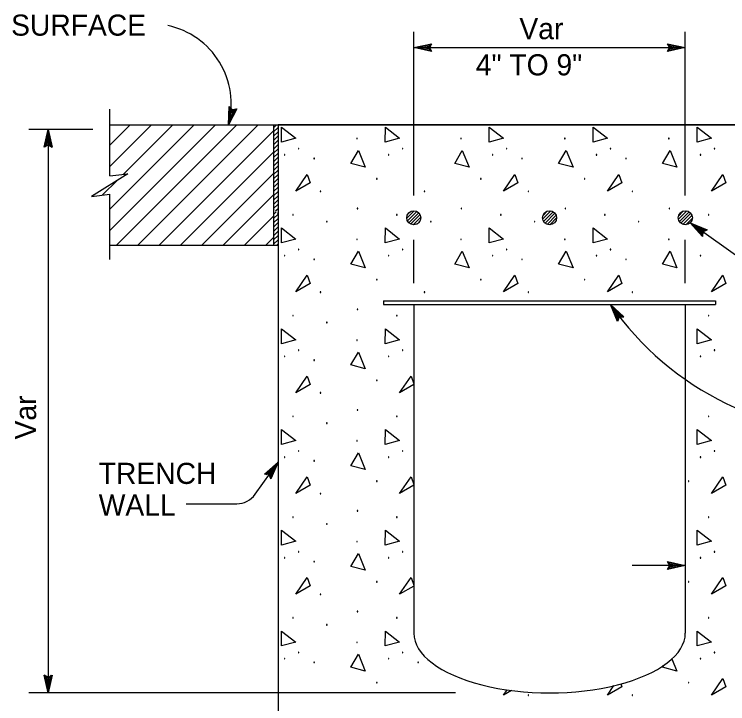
# Model space of a CAD drawing. Extents: x -893 to 867, y -474 to 712.
# Drawn here: x -774.9 to -538.4, y -272.5 to -43.9 of the extents above; entities that cross this region are included whole.
import ezdxf

# ---------------------------------------------------------------- set-up
doc = ezdxf.new("R2010")
doc.units = 0
for name, color, linetype in [('36 Drainage', 7, 'Continuous'), ('56 Stage 3 Anno', 7, 'Continuous'), ('57 Undefined', 7, 'Continuous'), ('60 Nongeo Data', 7, 'Continuous')]:
    doc.layers.add(name, color=color, linetype=linetype)

msp = doc.modelspace()

# ---------------------------------------------------------------- linework, layer by layer
at = {"layer": '36 Drainage'}
for p, q in [((-743.2, -87.32), (-736.44, -80.55)), ((-743.2, -94.39), (-729.37, -80.55)), ((-743.2, -108.53), (-715.23, -80.55)), ((-743.2, -115.6), (-708.16, -80.55)), ((-741, -120.47), (-701.08, -80.55)), ((-738.69, -96.95), (-722.3, -80.55)), ((-733.93, -120.47), (-694.01, -80.55)), ((-726.86, -120.47), (-688.91, -82.52)), ((-719.79, -120.47), (-688.91, -89.6)), ((-712.72, -120.47), (-688.91, -96.67)), ((-745.55, -103.8), (-740.68, -98.93)), ((-705.65, -120.47), (-688.91, -103.74)), ((-698.58, -120.47), (-688.91, -110.81)), ((-691.51, -120.47), (-688.91, -117.88)), ((-642.41, -166.66), (-647.11, -169.38)), ((-642.41, -200.06), (-647.11, -202.78)), ((-642.41, -233.46), (-647.11, -236.18)), ((-559.96, -260.36), (-559.62, -259.79)), ((-578.21, -269.59), (-576.09, -266.47)), ((-612.66, -269.59), (-611.48, -267.86)), ((-610, -268.05), (-612.66, -269.59))]:
    msp.add_line(p, q, dxfattribs=at)
for points in [[(-686.32, -86.3), (-686.28, -81.35), (-681.56, -85.01), (-686.32, -86.3)], [(-651.87, -86.3), (-651.83, -81.35), (-647.11, -85.01), (-651.87, -86.3)], [(-617.42, -86.3), (-617.38, -81.35), (-612.66, -85.01), (-617.42, -86.3)], [(-582.97, -86.3), (-582.93, -81.35), (-578.21, -85.01), (-582.97, -86.3)], [(-548.52, -86.3), (-548.48, -81.35), (-543.76, -85.01), (-548.52, -86.3)], [(-661.33, -85.2), (-661.16, -85.2), (-661.16, -85.03), (-661.33, -85.03), (-661.33, -85.2)], [(-626.88, -85.2), (-626.71, -85.2), (-626.71, -85.03), (-626.88, -85.03), (-626.88, -85.2)], [(-592.43, -85.2), (-592.26, -85.2), (-592.26, -85.03), (-592.43, -85.03), (-592.43, -85.2)], [(-557.98, -85.2), (-557.81, -85.2), (-557.81, -85.03), (-557.98, -85.03), (-557.98, -85.2)], [(-680.64, -88.56), (-680.47, -88.56), (-680.47, -88.39), (-680.64, -88.39), (-680.64, -88.56)], [(-663.31, -93.34), (-660.8, -89.07), (-658.54, -94.6), (-663.31, -93.34)], [(-646.19, -88.56), (-646.02, -88.56), (-646.02, -88.39), (-646.19, -88.39), (-646.19, -88.56)], [(-628.86, -93.34), (-626.35, -89.07), (-624.09, -94.6), (-628.86, -93.34)], [(-611.74, -88.56), (-611.57, -88.56), (-611.57, -88.39), (-611.74, -88.39), (-611.74, -88.56)], [(-594.41, -93.34), (-591.9, -89.07), (-589.63, -94.6), (-594.41, -93.34)], [(-577.29, -88.56), (-577.12, -88.56), (-577.12, -88.39), (-577.29, -88.39), (-577.29, -88.56)], [(-559.96, -93.34), (-557.45, -89.07), (-555.18, -94.6), (-559.96, -93.34)], [(-542.84, -88.56), (-542.67, -88.56), (-542.67, -88.39), (-542.84, -88.39), (-542.84, -88.56)], [(-685.28, -90.59), (-685.11, -90.59), (-685.11, -90.42), (-685.28, -90.42), (-685.28, -90.59)], [(-675.53, -91.82), (-675.36, -91.82), (-675.36, -91.65), (-675.53, -91.65), (-675.53, -91.82)], [(-650.83, -90.59), (-650.66, -90.59), (-650.66, -90.42), (-650.83, -90.42), (-650.83, -90.59)], [(-616.38, -90.59), (-616.21, -90.59), (-616.21, -90.42), (-616.38, -90.42), (-616.38, -90.59)], [(-606.63, -91.82), (-606.46, -91.82), (-606.46, -91.65), (-606.63, -91.65), (-606.63, -91.82)], [(-581.93, -90.59), (-581.76, -90.59), (-581.76, -90.42), (-581.93, -90.42), (-581.93, -90.59)], [(-572.18, -91.82), (-572.01, -91.82), (-572.01, -91.65), (-572.18, -91.65), (-572.18, -91.82)], [(-547.48, -90.59), (-547.31, -90.59), (-547.31, -90.42), (-547.48, -90.42), (-547.48, -90.59)], [(-681.56, -102.57), (-677.79, -97.04), (-676.79, -99.8), (-681.56, -102.57)], [(-654.76, -98.55), (-654.59, -98.55), (-654.59, -98.39), (-654.76, -98.39), (-654.76, -98.55)], [(-620.31, -98.55), (-620.14, -98.55), (-620.14, -98.39), (-620.31, -98.39), (-620.31, -98.55)], [(-612.66, -102.57), (-608.89, -97.04), (-607.88, -99.8), (-612.66, -102.57)], [(-585.85, -98.55), (-585.69, -98.55), (-585.69, -98.39), (-585.85, -98.39), (-585.85, -98.55)], [(-578.21, -102.57), (-574.44, -97.04), (-573.43, -99.8), (-578.21, -102.57)], [(-543.76, -102.57), (-539.99, -97.04), (-538.98, -99.8), (-543.76, -102.57)], [(-673.42, -102.69), (-673.25, -102.69), (-673.25, -102.53), (-673.42, -102.53), (-673.42, -102.69)], [(-638.97, -102.69), (-638.8, -102.69), (-638.8, -102.53), (-638.97, -102.53), (-638.97, -102.69)], [(-604.52, -102.69), (-604.35, -102.69), (-604.35, -102.53), (-604.52, -102.53), (-604.52, -102.69)], [(-570.07, -102.69), (-569.9, -102.69), (-569.9, -102.53), (-570.07, -102.53), (-570.07, -102.69)], [(-661.17, -108.37), (-661, -108.37), (-661, -108.21), (-661.17, -108.21), (-661.17, -108.37)], [(-626.72, -108.37), (-626.55, -108.37), (-626.55, -108.21), (-626.72, -108.21), (-626.72, -108.37)], [(-592.27, -108.37), (-592.1, -108.37), (-592.1, -108.21), (-592.27, -108.21), (-592.27, -108.37)], [(-557.81, -108.37), (-557.65, -108.37), (-557.65, -108.21), (-557.81, -108.21), (-557.81, -108.37)], [(-682.55, -110.48), (-682.38, -110.48), (-682.38, -110.32), (-682.55, -110.32), (-682.55, -110.48)], [(-648.1, -110.48), (-647.93, -110.48), (-647.93, -110.32), (-648.1, -110.32), (-648.1, -110.48)], [(-613.65, -110.48), (-613.48, -110.48), (-613.48, -110.32), (-613.65, -110.32), (-613.65, -110.48)], [(-579.2, -110.48), (-579.03, -110.48), (-579.03, -110.32), (-579.2, -110.32), (-579.2, -110.48)], [(-544.75, -110.48), (-544.58, -110.48), (-544.58, -110.32), (-544.75, -110.32), (-544.75, -110.48)], [(-671.33, -112.76), (-671.16, -112.76), (-671.16, -112.6), (-671.33, -112.6), (-671.33, -112.76)], [(-636.88, -112.76), (-636.71, -112.76), (-636.71, -112.6), (-636.88, -112.6), (-636.88, -112.76)], [(-602.43, -112.76), (-602.26, -112.76), (-602.26, -112.6), (-602.43, -112.6), (-602.43, -112.76)], [(-567.98, -112.76), (-567.81, -112.76), (-567.81, -112.6), (-567.98, -112.6), (-567.98, -112.76)], [(-686.32, -119.71), (-686.28, -114.75), (-681.56, -118.41), (-686.32, -119.71)], [(-651.87, -119.71), (-651.83, -114.75), (-647.11, -118.41), (-651.87, -119.71)], [(-617.42, -119.71), (-617.38, -114.75), (-612.66, -118.41), (-617.42, -119.71)], [(-582.97, -119.71), (-582.93, -114.75), (-578.21, -118.41), (-582.97, -119.71)], [(-661.33, -118.6), (-661.16, -118.6), (-661.16, -118.43), (-661.33, -118.43), (-661.33, -118.6)], [(-626.88, -118.6), (-626.71, -118.6), (-626.71, -118.43), (-626.88, -118.43), (-626.88, -118.6)], [(-592.43, -118.6), (-592.26, -118.6), (-592.26, -118.43), (-592.43, -118.43), (-592.43, -118.6)], [(-557.98, -118.6), (-557.81, -118.6), (-557.81, -118.43), (-557.98, -118.43), (-557.98, -118.6)], [(-680.64, -121.96), (-680.47, -121.96), (-680.47, -121.79), (-680.64, -121.79), (-680.64, -121.96)], [(-663.31, -126.75), (-660.8, -122.47), (-658.54, -128), (-663.31, -126.75)], [(-646.19, -121.96), (-646.02, -121.96), (-646.02, -121.79), (-646.19, -121.79), (-646.19, -121.96)], [(-628.86, -126.75), (-626.35, -122.47), (-624.09, -128), (-628.86, -126.75)], [(-611.74, -121.96), (-611.57, -121.96), (-611.57, -121.79), (-611.74, -121.79), (-611.74, -121.96)], [(-594.41, -126.75), (-591.9, -122.47), (-589.63, -128), (-594.41, -126.75)], [(-577.29, -121.96), (-577.12, -121.96), (-577.12, -121.79), (-577.29, -121.79), (-577.29, -121.96)], [(-559.96, -126.75), (-557.45, -122.47), (-555.18, -128), (-559.96, -126.75)], [(-685.28, -123.99), (-685.11, -123.99), (-685.11, -123.82), (-685.28, -123.82), (-685.28, -123.99)], [(-675.53, -125.22), (-675.36, -125.22), (-675.36, -125.06), (-675.53, -125.06), (-675.53, -125.22)], [(-650.83, -123.99), (-650.66, -123.99), (-650.66, -123.82), (-650.83, -123.82), (-650.83, -123.99)], [(-616.38, -123.99), (-616.21, -123.99), (-616.21, -123.82), (-616.38, -123.82), (-616.38, -123.99)], [(-606.63, -125.22), (-606.46, -125.22), (-606.46, -125.06), (-606.63, -125.06), (-606.63, -125.22)], [(-581.93, -123.99), (-581.76, -123.99), (-581.76, -123.82), (-581.93, -123.82), (-581.93, -123.99)], [(-572.18, -125.22), (-572.01, -125.22), (-572.01, -125.06), (-572.18, -125.06), (-572.18, -125.22)], [(-547.48, -123.99), (-547.31, -123.99), (-547.31, -123.82), (-547.48, -123.82), (-547.48, -123.99)], [(-681.56, -135.97), (-677.79, -130.44), (-676.79, -133.21), (-681.56, -135.97)], [(-654.76, -131.96), (-654.59, -131.96), (-654.59, -131.79), (-654.76, -131.79), (-654.76, -131.96)], [(-620.31, -131.96), (-620.14, -131.96), (-620.14, -131.79), (-620.31, -131.79), (-620.31, -131.96)], [(-612.66, -135.97), (-608.89, -130.44), (-607.88, -133.21), (-612.66, -135.97)], [(-585.85, -131.96), (-585.69, -131.96), (-585.69, -131.79), (-585.85, -131.79), (-585.85, -131.96)], [(-578.21, -135.97), (-574.44, -130.44), (-573.43, -133.21), (-578.21, -135.97)], [(-543.76, -135.97), (-539.99, -130.44), (-538.98, -133.21), (-543.76, -135.97)], [(-673.42, -136.1), (-673.25, -136.1), (-673.25, -135.93), (-673.42, -135.93), (-673.42, -136.1)], [(-638.97, -136.1), (-638.8, -136.1), (-638.8, -135.93), (-638.97, -135.93), (-638.97, -136.1)], [(-604.52, -136.1), (-604.35, -136.1), (-604.35, -135.93), (-604.52, -135.93), (-604.52, -136.1)], [(-570.07, -136.1), (-569.9, -136.1), (-569.9, -135.93), (-570.07, -135.93), (-570.07, -136.1)], [(-661.17, -141.78), (-661, -141.78), (-661, -141.61), (-661.17, -141.61), (-661.17, -141.78)], [(-682.55, -143.89), (-682.38, -143.89), (-682.38, -143.72), (-682.55, -143.72), (-682.55, -143.89)], [(-648.1, -143.89), (-647.93, -143.89), (-647.93, -143.72), (-648.1, -143.72), (-648.1, -143.89)], [(-544.75, -143.89), (-544.58, -143.89), (-544.58, -143.72), (-544.75, -143.72), (-544.75, -143.89)], [(-671.33, -146.17), (-671.16, -146.17), (-671.16, -146), (-671.33, -146), (-671.33, -146.17)], [(-686.32, -153.11), (-686.28, -148.16), (-681.56, -151.81), (-686.32, -153.11)], [(-651.87, -153.11), (-651.83, -148.16), (-647.11, -151.81), (-651.87, -153.11)], [(-548.52, -153.11), (-548.48, -148.16), (-543.76, -151.81), (-548.52, -153.11)], [(-661.33, -152), (-661.16, -152), (-661.16, -151.84), (-661.33, -151.84), (-661.33, -152)], [(-680.64, -155.36), (-680.47, -155.36), (-680.47, -155.2), (-680.64, -155.2), (-680.64, -155.36)], [(-663.31, -160.15), (-660.8, -155.88), (-658.54, -161.41), (-663.31, -160.15)], [(-646.19, -155.36), (-646.02, -155.36), (-646.02, -155.2), (-646.19, -155.2), (-646.19, -155.36)], [(-542.84, -155.36), (-542.67, -155.36), (-542.67, -155.2), (-542.84, -155.2), (-542.84, -155.36)], [(-685.28, -157.4), (-685.11, -157.4), (-685.11, -157.23), (-685.28, -157.23), (-685.28, -157.4)], [(-650.83, -157.4), (-650.66, -157.4), (-650.66, -157.23), (-650.83, -157.23), (-650.83, -157.4)], [(-547.48, -157.4), (-547.31, -157.4), (-547.31, -157.23), (-547.48, -157.23), (-547.48, -157.4)], [(-675.53, -158.63), (-675.36, -158.63), (-675.36, -158.46), (-675.53, -158.46), (-675.53, -158.63)], [(-681.56, -169.38), (-677.79, -163.85), (-676.79, -166.61), (-681.56, -169.38)], [(-654.76, -165.36), (-654.59, -165.36), (-654.59, -165.19), (-654.76, -165.19), (-654.76, -165.36)], [(-647.11, -169.38), (-643.34, -163.85), (-642.41, -166.39)], [(-673.42, -169.5), (-673.25, -169.5), (-673.25, -169.33), (-673.42, -169.33), (-673.42, -169.5)], [(-682.55, -177.29), (-682.38, -177.29), (-682.38, -177.12), (-682.55, -177.12), (-682.55, -177.29)], [(-661.17, -175.18), (-661, -175.18), (-661, -175.01), (-661.17, -175.01), (-661.17, -175.18)], [(-648.1, -177.29), (-647.93, -177.29), (-647.93, -177.12), (-648.1, -177.12), (-648.1, -177.29)], [(-544.75, -177.29), (-544.58, -177.29), (-544.58, -177.12), (-544.75, -177.12), (-544.75, -177.29)], [(-671.33, -179.57), (-671.16, -179.57), (-671.16, -179.4), (-671.33, -179.4), (-671.33, -179.57)], [(-686.32, -186.52), (-686.28, -181.56), (-681.56, -185.22), (-686.32, -186.52)], [(-651.87, -186.52), (-651.83, -181.56), (-647.11, -185.22), (-651.87, -186.52)], [(-548.52, -186.52), (-548.48, -181.56), (-543.76, -185.22), (-548.52, -186.52)], [(-661.33, -185.41), (-661.16, -185.41), (-661.16, -185.24), (-661.33, -185.24), (-661.33, -185.41)], [(-680.64, -188.77), (-680.47, -188.77), (-680.47, -188.6), (-680.64, -188.6), (-680.64, -188.77)], [(-646.19, -188.77), (-646.02, -188.77), (-646.02, -188.6), (-646.19, -188.6), (-646.19, -188.77)], [(-542.84, -188.77), (-542.67, -188.77), (-542.67, -188.6), (-542.84, -188.6), (-542.84, -188.77)], [(-685.28, -190.8), (-685.11, -190.8), (-685.11, -190.63), (-685.28, -190.63), (-685.28, -190.8)], [(-663.31, -193.56), (-660.8, -189.28), (-658.54, -194.81), (-663.31, -193.56)], [(-650.83, -190.8), (-650.66, -190.8), (-650.66, -190.63), (-650.83, -190.63), (-650.83, -190.8)], [(-547.48, -190.8), (-547.31, -190.8), (-547.31, -190.63), (-547.48, -190.63), (-547.48, -190.8)], [(-675.53, -192.03), (-675.36, -192.03), (-675.36, -191.86), (-675.53, -191.86), (-675.53, -192.03)], [(-681.56, -202.78), (-677.79, -197.25), (-676.79, -200.01), (-681.56, -202.78)], [(-654.76, -198.77), (-654.59, -198.77), (-654.59, -198.6), (-654.76, -198.6), (-654.76, -198.77)], [(-647.11, -202.78), (-643.34, -197.25), (-642.41, -199.8)], [(-551.4, -198.77), (-551.24, -198.77), (-551.24, -198.6), (-551.4, -198.6), (-551.4, -198.77)], [(-543.76, -202.78), (-539.99, -197.25), (-538.98, -200.01), (-543.76, -202.78)], [(-673.42, -202.91), (-673.25, -202.91), (-673.25, -202.74), (-673.42, -202.74), (-673.42, -202.91)], [(-661.17, -208.59), (-661, -208.59), (-661, -208.42), (-661.17, -208.42), (-661.17, -208.59)], [(-682.55, -210.7), (-682.38, -210.7), (-682.38, -210.53), (-682.55, -210.53), (-682.55, -210.7)], [(-671.33, -212.98), (-671.16, -212.98), (-671.16, -212.81), (-671.33, -212.81), (-671.33, -212.98)], [(-648.1, -210.7), (-647.93, -210.7), (-647.93, -210.53), (-648.1, -210.53), (-648.1, -210.7)], [(-544.75, -210.7), (-544.58, -210.7), (-544.58, -210.53), (-544.75, -210.53), (-544.75, -210.7)], [(-686.32, -219.92), (-686.28, -214.96), (-681.56, -218.62), (-686.32, -219.92)], [(-651.87, -219.92), (-651.83, -214.96), (-647.11, -218.62), (-651.87, -219.92)], [(-548.52, -219.92), (-548.48, -214.96), (-543.76, -218.62), (-548.52, -219.92)], [(-661.33, -218.81), (-661.16, -218.81), (-661.16, -218.64), (-661.33, -218.64), (-661.33, -218.81)], [(-680.64, -222.17), (-680.47, -222.17), (-680.47, -222), (-680.64, -222), (-680.64, -222.17)], [(-646.19, -222.17), (-646.02, -222.17), (-646.02, -222), (-646.19, -222), (-646.19, -222.17)], [(-542.84, -222.17), (-542.67, -222.17), (-542.67, -222), (-542.84, -222), (-542.84, -222.17)], [(-685.28, -224.2), (-685.11, -224.2), (-685.11, -224.04), (-685.28, -224.04), (-685.28, -224.2)], [(-663.31, -226.96), (-660.8, -222.69), (-658.54, -228.22), (-663.31, -226.96)], [(-650.83, -224.2), (-650.66, -224.2), (-650.66, -224.04), (-650.83, -224.04), (-650.83, -224.2)], [(-547.48, -224.2), (-547.31, -224.2), (-547.31, -224.04), (-547.48, -224.04), (-547.48, -224.2)], [(-675.53, -225.44), (-675.36, -225.44), (-675.36, -225.27), (-675.53, -225.27), (-675.53, -225.44)], [(-681.56, -236.18), (-677.79, -230.65), (-676.79, -233.42), (-681.56, -236.18)], [(-647.11, -236.18), (-643.34, -230.65), (-642.41, -233.2)], [(-543.76, -236.18), (-539.99, -230.65), (-538.98, -233.42), (-543.76, -236.18)], [(-654.76, -232.17), (-654.59, -232.17), (-654.59, -232), (-654.76, -232), (-654.76, -232.17)], [(-551.4, -232.17), (-551.24, -232.17), (-551.24, -232), (-551.4, -232), (-551.4, -232.17)], [(-673.42, -236.31), (-673.25, -236.31), (-673.25, -236.14), (-673.42, -236.14), (-673.42, -236.31)], [(-661.17, -241.99), (-661, -241.99), (-661, -241.82), (-661.17, -241.82), (-661.17, -241.99)], [(-682.55, -244.1), (-682.38, -244.1), (-682.38, -243.93), (-682.55, -243.93), (-682.55, -244.1)], [(-648.1, -244.1), (-647.93, -244.1), (-647.93, -243.93), (-648.1, -243.93), (-648.1, -244.1)], [(-544.75, -244.1), (-544.58, -244.1), (-544.58, -243.93), (-544.75, -243.93), (-544.75, -244.1)], [(-671.33, -246.38), (-671.16, -246.38), (-671.16, -246.21), (-671.33, -246.21), (-671.33, -246.38)], [(-686.32, -253.32), (-686.28, -248.37), (-681.56, -252.03), (-686.32, -253.32)], [(-651.87, -253.32), (-651.83, -248.37), (-647.11, -252.03), (-651.87, -253.32)], [(-548.52, -253.32), (-548.48, -248.37), (-543.76, -252.03), (-548.52, -253.32)], [(-661.33, -252.22), (-661.16, -252.22), (-661.16, -252.05), (-661.33, -252.05), (-661.33, -252.22)], [(-680.64, -255.58), (-680.47, -255.58), (-680.47, -255.41), (-680.64, -255.41), (-680.64, -255.58)], [(-646.19, -255.58), (-646.02, -255.58), (-646.02, -255.41), (-646.19, -255.41), (-646.19, -255.58)], [(-542.84, -255.58), (-542.67, -255.58), (-542.67, -255.41), (-542.84, -255.41), (-542.84, -255.58)], [(-685.28, -257.61), (-685.11, -257.61), (-685.11, -257.44), (-685.28, -257.44), (-685.28, -257.61)], [(-663.31, -260.36), (-660.8, -256.09), (-658.54, -261.62), (-663.31, -260.36)], [(-650.83, -257.61), (-650.66, -257.61), (-650.66, -257.44), (-650.83, -257.44), (-650.83, -257.61)], [(-556.83, -257.59), (-555.18, -261.62), (-559.96, -260.36)], [(-547.48, -257.61), (-547.31, -257.61), (-547.31, -257.44), (-547.48, -257.44), (-547.48, -257.61)], [(-675.53, -258.84), (-675.36, -258.84), (-675.36, -258.67), (-675.53, -258.67), (-675.53, -258.84)], [(-641.08, -258.84), (-640.91, -258.84), (-640.91, -258.67), (-641.08, -258.67), (-641.08, -258.84)], [(-543.76, -269.59), (-539.99, -264.06), (-538.98, -266.82), (-543.76, -269.59)], [(-654.76, -265.57), (-654.59, -265.57), (-654.59, -265.41), (-654.76, -265.41), (-654.76, -265.57)], [(-573.78, -265.88), (-573.43, -266.82), (-578.21, -269.59)], [(-551.4, -265.57), (-551.24, -265.57), (-551.24, -265.41), (-551.4, -265.41), (-551.4, -265.57)], [(-604.52, -269.71), (-604.35, -269.71), (-604.35, -269.55), (-604.52, -269.55), (-604.52, -269.71)], [(-570.07, -269.71), (-569.9, -269.71), (-569.9, -269.55), (-570.07, -269.55), (-570.07, -269.71)]]:
    msp.add_lwpolyline(points, dxfattribs=at)
at = {"layer": '56 Stage 3 Anno'}
for p, q in [((-642.41, -104.02), (-642.41, -49.76)), ((-552.41, -104.02), (-552.41, -49.76)), ((-642.41, -54.97), (-552.41, -54.97)), ((-748.79, -82.05), (-770.07, -82.05)), ((-763.62, -82.05), (-763.62, -268.86)), ((-688.91, -81.5), (-687.97, -80.55)), ((-688.91, -82.91), (-687.41, -81.41)), ((-688.91, -84.33), (-687.41, -82.83)), ((-688.91, -85.74), (-687.41, -84.24)), ((-688.91, -87.16), (-687.41, -85.66)), ((-688.91, -88.57), (-687.41, -87.07)), ((-688.91, -89.98), (-687.41, -88.48)), ((-688.91, -91.4), (-687.41, -89.9)), ((-688.91, -92.81), (-687.41, -91.31)), ((-688.91, -94.23), (-687.41, -92.73)), ((-688.91, -95.64), (-687.41, -94.14)), ((-688.91, -97.05), (-687.41, -95.55)), ((-688.91, -98.47), (-687.41, -96.97)), ((-688.91, -99.88), (-687.41, -98.38)), ((-688.91, -101.3), (-687.41, -99.8)), ((-688.91, -102.71), (-687.41, -101.21)), ((-688.91, -104.13), (-687.41, -102.63)), ((-688.91, -105.54), (-687.41, -104.04)), ((-688.91, -106.95), (-687.41, -105.45)), ((-688.91, -108.81), (-688.68, -108.58)), ((-688.87, -108.32), (-687.41, -106.87)), ((-688.25, -109.12), (-687.41, -108.28)), ((-688.91, -110.23), (-688.04, -109.36)), ((-688.91, -111.64), (-687.41, -110.14)), ((-687.6, -109.88), (-687.41, -109.7)), ((-688.91, -113.06), (-687.41, -111.56)), ((-688.91, -114.47), (-687.41, -112.97)), ((-507.97, -143.67), (-550.76, -113.02)), ((-688.91, -115.89), (-687.41, -114.39)), ((-688.91, -117.3), (-687.41, -115.8)), ((-688.91, -118.71), (-687.41, -117.21)), ((-688.91, -120.13), (-687.41, -118.63)), ((-687.84, -120.47), (-687.41, -120.04)), ((-642.41, -133.07), (-642.41, -118.7)), ((-552.41, -133.07), (-552.41, -118.7)), ((-695.01, -203.02), (-687.41, -192.34)), ((-717.88, -206.18), (-701.12, -206.18)), ((-552.41, -226.65), (-570.06, -226.65)), ((-628.64, -268.86), (-770.07, -268.86))]:
    msp.add_line(p, q, dxfattribs=at)
for points in [[(-636.51, -56.29), (-642.41, -54.97), (-636.51, -53.66), (-636.72, -54.01), (-641.04, -54.97), (-636.72, -55.94), (-636.93, -55.59), (-639.69, -54.97), (-636.93, -54.36), (-637.14, -54.71), (-638.33, -54.97), (-637.13, -55.24), (-637.3, -54.97), (-636.51, -53.66), (-637.3, -54.97)], [(-558.32, -53.65), (-552.41, -54.97), (-558.32, -56.28), (-558.11, -55.93), (-553.78, -54.97), (-558.11, -54), (-557.9, -54.35), (-555.13, -54.97), (-557.9, -55.58), (-557.69, -55.23), (-556.49, -54.97), (-557.69, -54.7), (-557.53, -54.97), (-558.32, -56.28), (-557.53, -54.97)], [(-701.03, -75.2), (-703.85, -80.55), (-703.57, -74.51), (-703.29, -74.8), (-703.5, -79.23), (-701.43, -75.31), (-701.82, -75.42), (-703.14, -77.93), (-703.01, -75.1), (-702.72, -75.39), (-702.78, -76.62), (-702.21, -75.53), (-702.51, -75.61), (-703.57, -74.51), (-702.51, -75.61)], [(-764.94, -87.96), (-763.62, -82.05), (-762.31, -87.96), (-762.66, -87.75), (-763.62, -83.42), (-764.59, -87.75), (-764.24, -87.54), (-763.62, -84.77), (-763.01, -87.54), (-763.36, -87.33), (-763.63, -86.13), (-763.89, -87.33), (-763.62, -87.17), (-762.31, -87.96), (-763.62, -87.17)], [(-546.72, -117.53), (-550.76, -113.02), (-545.19, -115.39), (-545.57, -115.55), (-549.64, -113.81), (-546.69, -117.12), (-546.66, -116.72), (-548.55, -114.6), (-545.94, -115.71), (-546.32, -115.88), (-547.44, -115.39), (-546.62, -116.31), (-546.6, -116), (-545.19, -115.39), (-546.6, -116)], [(-574.92, -145.71), (-577.21, -140.11), (-572.76, -144.2), (-573.17, -144.23), (-576.43, -141.23), (-574.75, -145.34), (-574.58, -144.96), (-575.66, -142.34), (-573.58, -144.26), (-573.98, -144.29), (-574.88, -143.46), (-574.42, -144.59), (-574.29, -144.31), (-572.76, -144.2), (-574.29, -144.31)], [(-691.91, -196.39), (-687.41, -192.34), (-689.77, -197.91), (-689.93, -197.53), (-688.2, -193.45), (-691.5, -196.42), (-691.1, -196.45), (-688.99, -194.55), (-690.09, -197.16), (-690.26, -196.79), (-689.78, -195.66), (-690.69, -196.48), (-690.38, -196.51), (-689.77, -197.91), (-690.38, -196.51)], [(-558.32, -225.33), (-552.41, -226.65), (-558.32, -227.96), (-558.11, -227.61), (-553.78, -226.65), (-558.11, -225.68), (-557.9, -226.03), (-555.13, -226.65), (-557.9, -227.26), (-557.69, -226.91), (-556.49, -226.65), (-557.69, -226.38), (-557.53, -226.65), (-558.32, -227.96), (-557.53, -226.65)], [(-762.3, -262.95), (-763.62, -268.86), (-764.93, -262.95), (-764.58, -263.16), (-763.63, -267.49), (-762.65, -263.16), (-763, -263.37), (-763.62, -266.14), (-764.23, -263.37), (-763.88, -263.58), (-763.62, -264.78), (-763.35, -263.58), (-763.62, -263.74), (-764.93, -262.95), (-763.62, -263.74)]]:
    msp.add_lwpolyline(points, close=True, dxfattribs=at)
for centre, radius, start, end in [((-729.46, -73.61), 26.53, 344.8326, 77.9498), ((-494.89, -82.74), 100.34, 214.8718, 273.1494), ((-701.12, -198.68), 7.5, 270, 324.6025)]:
    msp.add_arc(centre, radius, start, end, dxfattribs=at)
at = {"layer": '60 Nongeo Data'}
for p, q in [((-743.2, -97.51), (-743.2, -75.33)), ((-743.2, -80.55), (-407.04, -80.55)), ((-688.91, -80.55), (-688.91, -120.47)), ((-687.41, -80.55), (-687.41, -313.86)), ((-507.41, -80.55), (-687.41, -80.55)), ((-743.2, -125.2), (-743.2, -103.51)), ((-644.74, -111.53), (-642.24, -109.03)), ((-644.52, -112.37), (-641.4, -109.25)), ((-644.41, -110.14), (-643.64, -109.37)), ((-644.09, -113), (-640.77, -109.69)), ((-643.47, -113.45), (-640.33, -110.3)), ((-642.65, -113.69), (-640.09, -111.12)), ((-599.7, -111.83), (-596.95, -109.07)), ((-599.67, -110.74), (-598.05, -109.11)), ((-599.4, -112.59), (-596.19, -109.37)), ((-598.91, -113.15), (-595.62, -109.86)), ((-598.24, -113.55), (-595.23, -110.53)), ((-554.7, -111.86), (-551.91, -109.08)), ((-554.68, -110.79), (-552.99, -109.1)), ((-554.39, -112.61), (-551.16, -109.38)), ((-553.89, -113.17), (-550.6, -109.88)), ((-553.21, -113.56), (-550.22, -110.56)), ((-641.35, -113.44), (-640.34, -112.43)), ((-597.33, -113.7), (-595.07, -111.44)), ((-552.29, -113.7), (-550.08, -111.48)), ((-743.2, -120.47), (-687.41, -120.47)), ((-652.41, -138.86), (-542.41, -138.86)), ((-652.41, -138.86), (-652.41, -140.11)), ((-542.41, -138.86), (-542.41, -140.11)), ((-652.41, -140.11), (-542.41, -140.11)), ((-642.41, -140.11), (-642.41, -249.05)), ((-552.41, -140.11), (-552.41, -249.05))]:
    msp.add_line(p, q, dxfattribs=at)
msp.add_lwpolyline([(-743.2, -97.51), (-737.2, -96.76), (-749.2, -104.26), (-743.2, -103.51)], dxfattribs=at)
for centre in [(-642.41, -111.36), (-597.41, -111.36), (-552.41, -111.36)]:
    msp.add_circle(centre, 2.34, dxfattribs=at)
msp.add_ellipse((-597.41, -249.05), major_axis=(-45, 0), ratio=0.440205, start_param=0, end_param=3.141593, dxfattribs=at)

# ---------------------------------------------------------------- texts
at = {"layer": '57 Undefined'}
for s, p in [('SURFACE', (-775.9, -51)), ('Var', (-607.41, -52.16)), ('4" TO 9"', (-621.85, -64.16)), ('TRENCH', (-746.85, -199.6)), ('WALL', (-746.85, -210.1))]:
    msp.add_text(s, height=7, dxfattribs=at).set_placement(p)
msp.add_text('Var', height=7, rotation=90, dxfattribs=at).set_placement((-767.61, -184.86))

doc.saveas('drawing.dxf')
